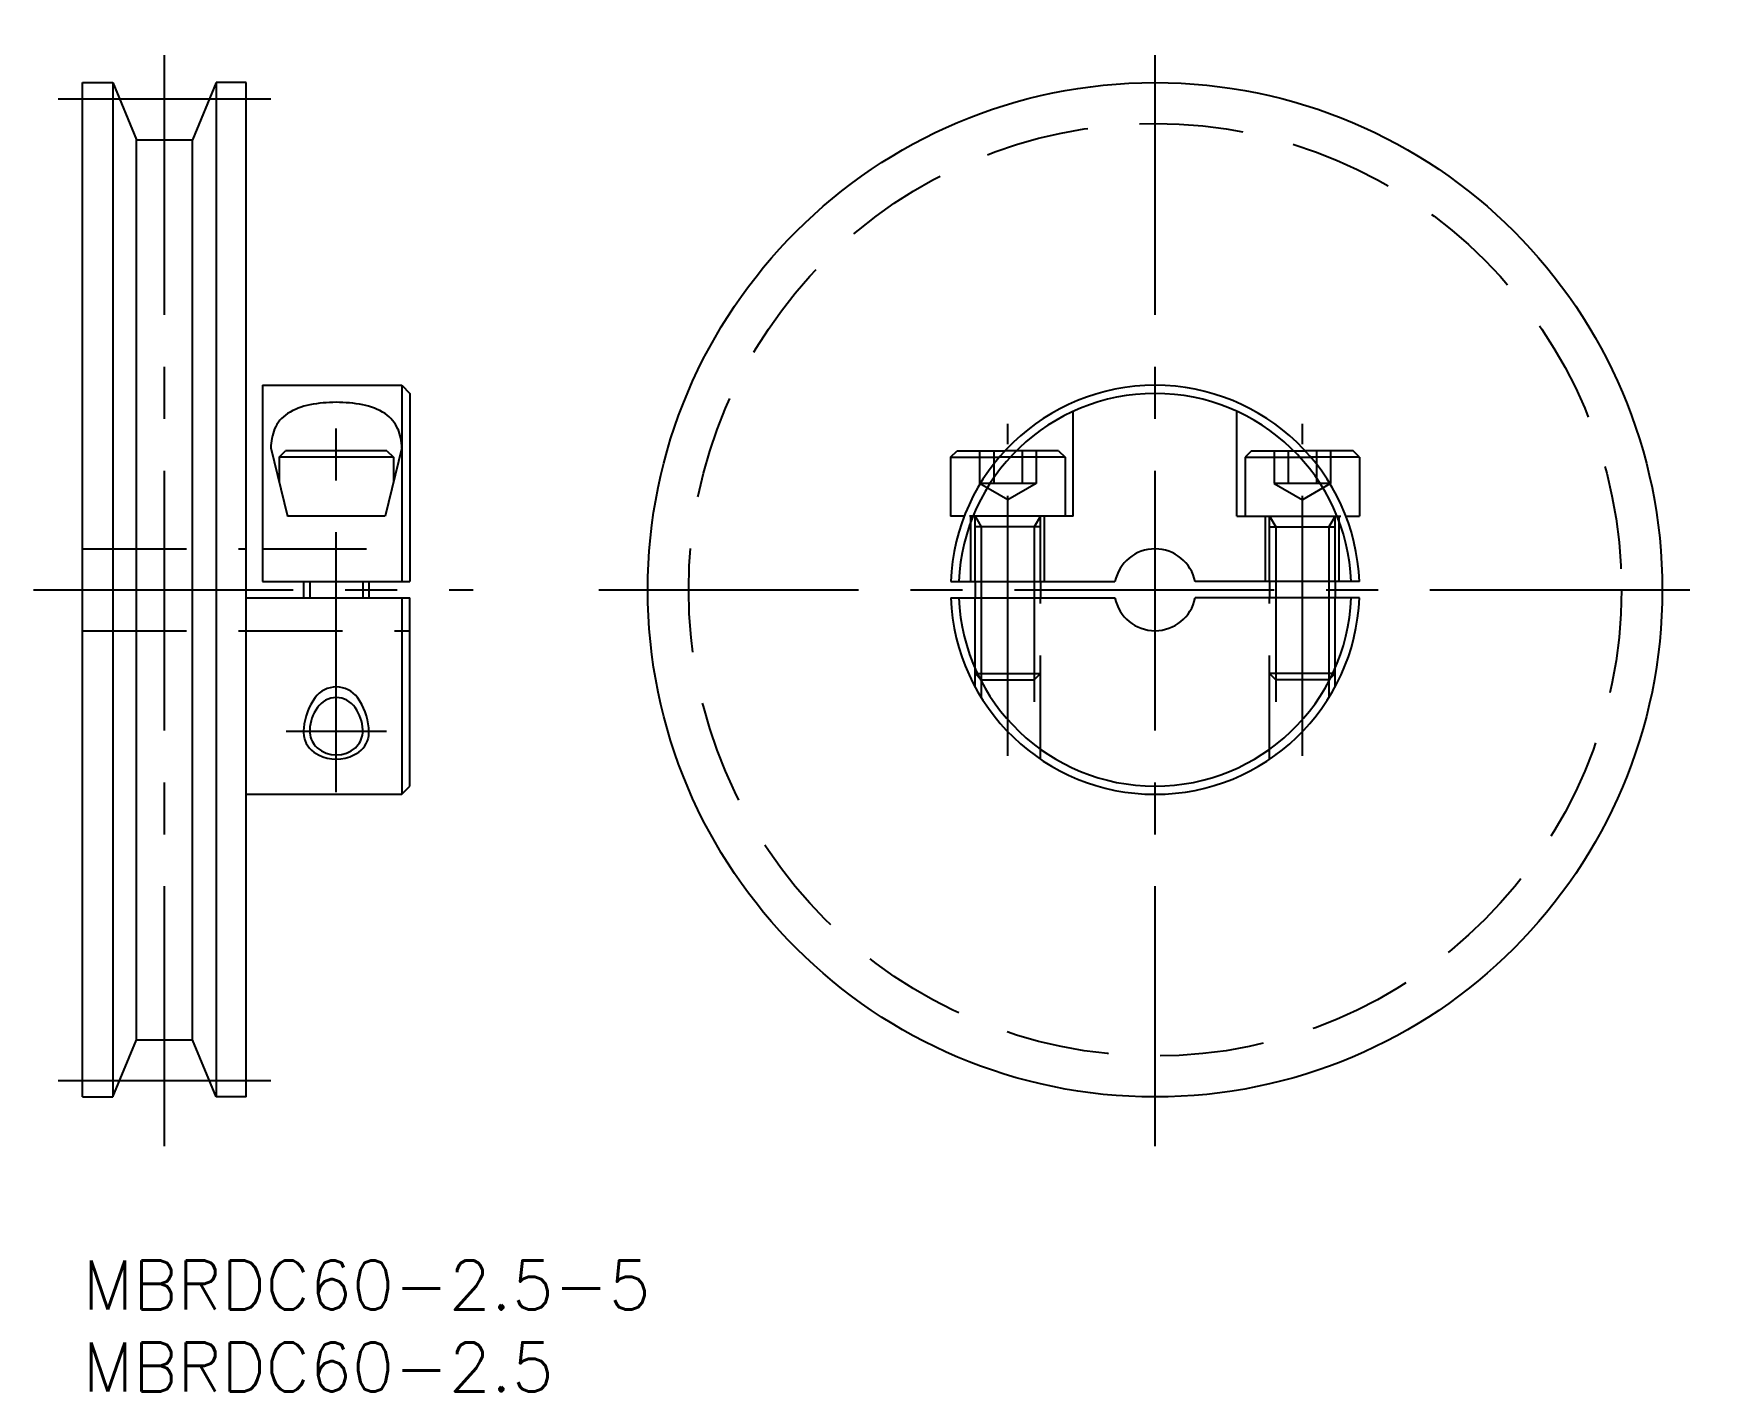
# Model space of a CAD drawing. Extents: x -3 to 100, y -8 to 75.
import ezdxf

# ---------------------------------------------------------------- set-up
doc = ezdxf.new("R2010")
doc.units = 0
doc.header["$LTSCALE"] = 0.5
doc.linetypes.add('CENTER', pattern=[50.8, 31.75, -6.35, 6.35, -6.35])
doc.linetypes.add('DASHED', pattern=[19.05, 12.7, -6.35])
for name, color, linetype in [('MSM_CENTER', 1, 'CENTER'), ('MSM_CONTINUOUS', 7, 'CONTINUOUS'), ('MSM_DASHED', 4, 'DASHED'), ('MSM_NARROW', 5, 'CONTINUOUS'), ('MSM_PART_NUMBER', 7, 'CONTINUOUS')]:
    doc.layers.add(name, color=color, linetype=linetype)
doc.styles.get("Standard").update_dxf_attribs({"font": 'txt.shx', "height": 3, "bigfont": 'bigfont.shx'})

# ---------------------------------------------------------------- blocks, each defined once
blk = doc.blocks.new('*U2')
at = {"layer": 'MSM_PART_NUMBER'}
blk.add_text('MBRDC60-2.5-5', height=3, dxfattribs=at).set_placement((0, -3))
blk = doc.blocks.new('*U3')
at = {"layer": 'MSM_PART_NUMBER'}
blk.add_text('MBRDC60-2.5', height=3, dxfattribs=at).set_placement((0, -8))

msp = doc.modelspace()

# ---------------------------------------------------------------- linework, layer by layer
at = {"layer": 'MSM_CENTER'}
for p, q in [((5, 7), (5, 75)), ((65.54, 7), (65.54, 75)), ((-1.5, 71), (11.5, 71)), ((15.5, 28.64), (15.5, 51.5)), ((56.54, 30.86), (56.54, 51.14)), ((74.54, 30.86), (74.54, 51.14)), ((-3, 41), (23.87, 41)), ((31.54, 41), (99.54, 41)), ((18.57, 32.33), (12.43, 32.33)), ((-1.5, 11), (11.5, 11))]:
    msp.add_line(p, q, dxfattribs=at)
at = {"layer": 'MSM_CONTINUOUS'}
for p, q in [((0, 72), (1.84, 72)), ((0, 10), (0, 72)), ((1.84, 72), (1.84, 10)), ((1.84, 72), (3.29, 68.5)), ((8.16, 72), (6.71, 68.5)), ((8.16, 72), (8.16, 10)), ((10, 72), (8.16, 72)), ((10, 10), (10, 72)), ((3.29, 68.5), (6.71, 68.5)), ((3.29, 13.5), (3.29, 68.5)), ((6.71, 13.5), (6.71, 68.5)), ((11, 53.5), (11, 41.5)), ((11, 53.5), (19.5, 53.5)), ((19.5, 53.5), (20, 53)), ((19.5, 53.5), (19.5, 41.5)), ((20, 53), (20, 41.5)), ((11.5, 49.67), (12.51, 45.5)), ((12, 49.1), (12.4, 49.5)), ((18.6, 49.5), (12.4, 49.5)), ((19.5, 49.67), (18.49, 45.5)), ((18.6, 49.5), (19, 49.1)), ((53.04, 49.1), (53.44, 49.5)), ((53.44, 49.5), (56.38, 49.5)), ((77.64, 49.5), (74.71, 49.5)), ((78.04, 49.1), (77.64, 49.5)), ((19, 49.1), (12, 49.1)), ((12, 49.1), (12, 47.62)), ((19, 49.1), (19, 47.62)), ((53.04, 49.1), (53.04, 45.5)), ((53.04, 49.1), (56.02, 49.1)), ((78.04, 49.1), (75.06, 49.1)), ((78.04, 49.1), (78.04, 45.5)), ((18.49, 45.5), (12.51, 45.5)), ((53.88, 45.5), (53.04, 45.5)), ((77.2, 45.5), (78.04, 45.5)), ((11, 41.5), (20, 41.5)), ((13.5, 41.5), (13.5, 40.5)), ((17.5, 41.5), (17.5, 40.5)), ((53.05, 41.5), (63.09, 41.5)), ((54.54, 41.5), (54.54, 40.5)), ((58.54, 41.5), (58.54, 40.5)), ((78.03, 41.5), (67.99, 41.5)), ((72.54, 41.5), (72.54, 40.5)), ((76.54, 41.5), (76.54, 40.5)), ((10, 40.5), (20, 40.5)), ((19.5, 40.5), (19.5, 28.5)), ((20, 29), (20, 40.5)), ((53.05, 40.5), (63.09, 40.5)), ((78.03, 40.5), (67.99, 40.5)), ((19.5, 28.5), (20, 29)), ((10, 28.5), (19.5, 28.5)), ((1.84, 10), (3.29, 13.5)), ((3.29, 13.5), (6.71, 13.5)), ((8.16, 10), (6.71, 13.5)), ((0, 10), (1.84, 10)), ((10, 10), (8.16, 10))]:
    msp.add_line(p, q, dxfattribs=at)
msp.add_circle((65.54, 41), 31, dxfattribs=at)
for centre, radius, start, end in [((65.54, 41), 12.5, 2.2924, 177.7076), ((14.57, 48.48), 3.88, 100.1844, 122.0082), ((15.5, 43.95), 8.51, 79.0512, 100.9488), ((16.43, 48.48), 3.88, 57.9918, 79.8156), ((65.54, 41), 12, 2.388, 177.612), ((13.67, 50), 2.11, 122.997, 156.8018), ((17.38, 50.05), 2.04, 22.4236, 57.2938), ((15.3, 49.54), 3.8, 160.176, 178.0433), ((15.95, 49.57), 3.56, 1.6506, 20.7687), ((65.54, 41), 2.5, 11.537, 168.463), ((65.54, 41), 12.5, 182.2924, 357.7076), ((65.54, 41), 12, 182.388, 357.612), ((65.54, 41), 2.5, 191.537, 348.463), ((15.5, 33.03), 1.38, 33.7362, 146.2638), ((16.29, 32.37), 2.41, 143.6619, 178.2993), ((14.71, 32.37), 2.41, 1.7007, 36.3381), ((15.7, 32.33), 1.82, 176.487, 182.3963), ((15.22, 32.35), 1.34, 184.3619, 228.4903), ((15.78, 32.35), 1.34, 311.5097, 355.6381), ((15.3, 32.33), 1.82, 357.6037, 3.513), ((15.5, 32.7), 1.79, 229.1155, 310.8845)]:
    msp.add_arc(centre, radius, start, end, dxfattribs=at)
at = {"layer": 'MSM_DASHED'}
for p, q in [((60.54, 45.5), (60.54, 52.46)), ((70.54, 45.5), (70.54, 52.46)), ((54.81, 49.5), (54.81, 47.5)), ((55.68, 49.5), (55.68, 47.5)), ((59.64, 49.5), (56.38, 49.5)), ((57.41, 49.5), (57.41, 47.5)), ((58.27, 49.5), (58.27, 47.5)), ((59.64, 49.5), (60.04, 49.1)), ((71.44, 49.5), (71.04, 49.1)), ((71.44, 49.5), (74.71, 49.5)), ((72.81, 49.5), (72.81, 47.5)), ((73.68, 49.5), (73.68, 47.5)), ((75.41, 49.5), (75.41, 47.5)), ((76.27, 49.5), (76.27, 47.5)), ((60.04, 49.1), (56.02, 49.1)), ((60.04, 49.1), (60.04, 45.5)), ((71.04, 49.1), (71.04, 45.5)), ((71.04, 49.1), (75.06, 49.1)), ((56.54, 46.5), (54.81, 47.5)), ((58.27, 47.5), (54.81, 47.5)), ((58.27, 47.5), (56.54, 46.5)), ((72.81, 47.5), (74.54, 46.5)), ((76.27, 47.5), (72.81, 47.5)), ((76.27, 47.5), (74.54, 46.5)), ((60.54, 45.5), (53.88, 45.5)), ((54.29, 41.5), (54.29, 45.5)), ((54.54, 45.5), (54.92, 44.84)), ((54.54, 41.5), (54.54, 45.5)), ((58.54, 45.5), (58.16, 44.84)), ((58.54, 41.5), (58.54, 45.5)), ((58.79, 41.5), (58.79, 45.5)), ((70.54, 45.5), (77.2, 45.5)), ((72.29, 41.5), (72.29, 45.5)), ((72.54, 45.5), (72.92, 44.84)), ((72.54, 41.5), (72.54, 45.5)), ((76.54, 45.5), (76.16, 44.84)), ((76.54, 41.5), (76.54, 45.5)), ((76.79, 41.5), (76.79, 45.5)), ((58.54, 44.84), (54.54, 44.84)), ((54.92, 44.84), (54.92, 41.5)), ((58.16, 44.84), (58.16, 41.5)), ((72.54, 44.84), (76.54, 44.84)), ((72.92, 44.84), (72.92, 41.5)), ((76.16, 44.84), (76.16, 41.5)), ((0, 43.5), (10, 43.5)), ((11, 43.5), (20, 43.5)), ((54.54, 35.06), (54.54, 40.5)), ((54.92, 40.5), (54.92, 34.41)), ((58.16, 40.5), (58.16, 30.91)), ((58.54, 30.64), (58.54, 40.5)), ((72.54, 30.64), (72.54, 40.5)), ((72.92, 40.5), (72.92, 30.91)), ((76.16, 40.5), (76.16, 34.41)), ((76.54, 35.06), (76.54, 40.5)), ((0, 38.5), (20, 38.5)), ((54.54, 35.88), (58.54, 35.88)), ((54.54, 35.88), (54.92, 35.5)), ((54.92, 35.5), (58.16, 35.5)), ((58.16, 35.5), (58.54, 35.88)), ((76.54, 35.88), (72.54, 35.88)), ((72.92, 35.5), (72.54, 35.88)), ((76.16, 35.5), (72.92, 35.5)), ((76.54, 35.88), (76.16, 35.5))]:
    msp.add_line(p, q, dxfattribs=at)
msp.add_circle((65.54, 41), 28.5, dxfattribs=at)
at = {"layer": 'MSM_NARROW'}
for p, q in [((13.88, 41.5), (13.88, 40.5)), ((17.12, 41.5), (17.12, 40.5)), ((54.92, 41.5), (54.92, 40.5)), ((58.16, 41.5), (58.16, 40.5)), ((72.92, 41.5), (72.92, 40.5)), ((76.16, 41.5), (76.16, 40.5))]:
    msp.add_line(p, q, dxfattribs=at)
for centre, radius, start, end in [((15.5, 33.45), 1.61, 36.4892, 143.5108), ((17.04, 32.3), 3.53, 143.2972, 175.8736), ((13.96, 32.3), 3.53, 4.1264, 36.7028), ((15.8, 32.33), 2.3, 174.3826, 189.5822), ((15.07, 32.36), 1.59, 195.3631, 246.0163), ((15.93, 32.36), 1.59, 293.9837, 344.6369), ((15.2, 32.33), 2.3, 350.4178, 5.6174), ((15.5, 32.97), 2.32, 242.2871, 297.7129)]:
    msp.add_arc(centre, radius, start, end, dxfattribs=at)

# ---------------------------------------------------------------- block references
at = {"layer": 'MSM_CONTINUOUS'}
for name in ['*U2', '*U3']:
    msp.add_blockref(name, (0, 0), dxfattribs=at)

doc.saveas('drawing.dxf')
